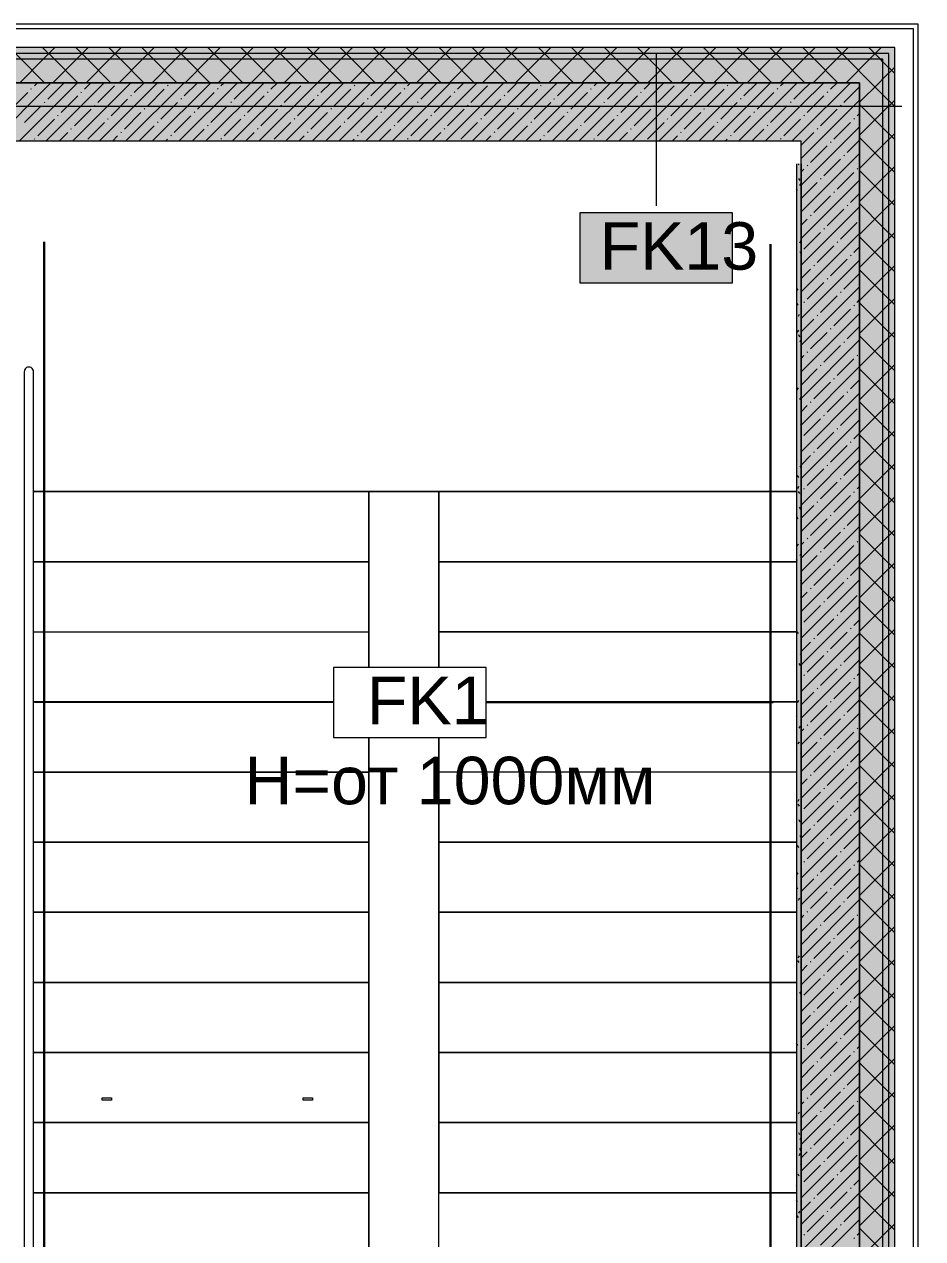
# Model space of a CAD drawing. Header units: millimetres. Extents: x -3817 to 677485, y -22715 to 103890.
# Drawn here: x 641561 to 645405, y 24029 to 29226 of the extents above; entities that cross this region are included whole.
import ezdxf

# ---------------------------------------------------------------- set-up
doc = ezdxf.new("R2010")
doc.units = ezdxf.units.MM
doc.layers.add('PDF _Геометрия', color=7, linetype='Continuous', true_color=0x1d1d1d)
doc.layers.add('PDF _Сплошная заливка', color=7, linetype='Continuous', true_color=0xffffff)
doc.layers.add('PDF _Текст', color=7, linetype='Continuous')
doc.styles.add('PDF GOST-Common', font='arial.ttf')

msp = doc.modelspace()

# ---------------------------------------------------------------- hatches: boundary and pattern name
at = {"layer": 'PDF _Сплошная заливка', "transparency": 33554559}
for points in [[(645285.5, 29075.9), (645285.5, 29125.9), (636926.1, 29125.9), (636926.1, 29075.9), (645235.5, 29075.9)], [(645135.5, 28975.9), (645235.5, 28975.9), (645235.5, 29075.9), (636926.1, 29075.9), (636926.1, 28975.9), (642320, 28975.9)], [(645235.5, 23275.9), (645285.5, 23275.9), (645285.5, 29075.9), (645235.5, 29075.9), (645235.5, 23501.3)], [(644885.5, 23275.9), (645135.5, 23275.9), (645135.5, 28975.9), (644885.5, 28975.9), (644885.5, 23501.3)], [(645189.5, 23275.9), (645235.5, 23275.9), (645235.5, 28975.9), (645135.5, 28975.9), (645135.5, 23275.9)], [(644865.5, 19745.9), (644885.5, 19745.9), (644885.5, 28628.8), (644865.5, 28628.8), (644865.5, 23501.3)]]:
    msp.add_hatch(color=256, dxfattribs=at).paths.add_polyline_path(points)

# ---------------------------------------------------------------- linework, layer by layer
at = {"layer": 'PDF _Геометрия', "color": 9, "lineweight": 9, "true_color": 0xc0c0c0}
for points in [[(645105.5, 15503.9), (645105.5, 15515.9), (645125.5, 15515.9), (645125.5, 23005.9), (645405.5, 23005.9), (645405.5, 23025.9), (645405.5, 23275.9), (645385.5, 23275.9), (645385.5, 23025.9), (645385.5, 23275.9), (645385.5, 28975.9), (645385.5, 29205.9), (645385.5, 29225.9), (636926.1, 29225.9)], [(644885.5, 28628.8), (644885.5, 23275.9), (645135.5, 23275.9), (645105.5, 23275.9), (644885.5, 23275.9), (644885.5, 28628.8), (644885.5, 28725.9), (641485.5, 28725.9), (641210.5, 28725.9), (641210.5, 28975.9), (644885.5, 28975.9), (645135.5, 28975.9), (636926.1, 28975.9), (641235.5, 28975.9), (641485.5, 28975.9), (641485.5, 28725.9), (641485.5, 23348.8)], [(644865.5, 28628.8), (644865.5, 19745.9), (641505.5, 19745.9), (641505.5, 20175.9), (641493.5, 20175.9)]]:
    msp.add_lwpolyline(points, dxfattribs=at)
at = {"layer": 'PDF _Геометрия', "color": 7, "lineweight": 9}
for points in [[(645285.5, 23275.9), (645365.5, 23275.9), (645365.5, 23425.9), (645365.5, 23428.9), (645365.5, 28975.9), (645365.5, 29125.9), (645365.5, 29205.9), (636926.1, 29205.9)], [(645235.5, 23275.9), (645285.5, 23275.9), (645285.5, 23425.9), (645285.5, 28975.9), (645285.5, 29075.9), (645285.5, 29125.9), (636926.1, 29125.9)], [(645260.5, 23275.9), (645260.5, 29100.9), (636926.1, 29100.9)], [(645135.5, 23275.9), (645135.5, 28975.9), (645135.5, 23275.9), (645235.5, 23275.9), (645235.5, 28975.9), (645235.5, 29075.9), (636926.1, 29075.9)], [(644265.1, 29101.3), (644265.1, 28449.5)], [(641600.5, 23279.2), (641600.5, 27739.2), (641599.8, 27744.4), (641597.8, 27749.2), (641594.6, 27753.4), (641590.5, 27756.5), (641585.7, 27758.5), (641580.5, 27759.2), (641575.3, 27758.5), (641570.5, 27756.5), (641566.3, 27753.4), (641563.2, 27749.2), (641561.2, 27744.4), (641560.5, 27739.2), (641560.5, 23279.2)], [(642884.6, 26323.7), (641605.5, 26323.7)], [(643537.7, 26323.7), (644765.5, 26323.7)]]:
    msp.add_lwpolyline(points, dxfattribs=at)
at = {"layer": 'PDF _Геометрия', "lineweight": 9}
for points in [[(641648.1, 28975.9), (641548.1, 29075.9), (641498.1, 29125.9)], [(641542.3, 28975.9), (641642.3, 29075.9), (641692.3, 29125.9)], [(641789.5, 28975.9), (641689.5, 29075.9), (641639.5, 29125.9)], [(641683.7, 28975.9), (641783.7, 29075.9), (641833.7, 29125.9)], [(641930.9, 28975.9), (641830.9, 29075.9), (641780.9, 29125.9)], [(641825.1, 28975.9), (641925.1, 29075.9), (641975.1, 29125.9)], [(642072.4, 28975.9), (641972.4, 29075.9), (641922.4, 29125.9)], [(641966.6, 28975.9), (642066.6, 29075.9), (642116.6, 29125.9)], [(642213.8, 28975.9), (642113.8, 29075.9), (642063.8, 29125.9)], [(642108, 28975.9), (642208, 29075.9), (642258, 29125.9)], [(642355.2, 28975.9), (642255.2, 29075.9), (642205.2, 29125.9)], [(642249.4, 28975.9), (642349.4, 29075.9), (642399.4, 29125.9)], [(642496.6, 28975.9), (642396.6, 29075.9), (642346.6, 29125.9)], [(642390.8, 28975.9), (642490.8, 29075.9), (642540.8, 29125.9)], [(642638, 28975.9), (642538, 29075.9), (642488, 29125.9)], [(642532.2, 28975.9), (642632.2, 29075.9), (642682.2, 29125.9)], [(642779.5, 28975.9), (642679.5, 29075.9), (642629.5, 29125.9)], [(642673.7, 28975.9), (642773.7, 29075.9), (642823.7, 29125.9)], [(642920.9, 28975.9), (642820.9, 29075.9), (642770.9, 29125.9)], [(642815.1, 28975.9), (642915.1, 29075.9), (642965.1, 29125.9)], [(643062.3, 28975.9), (642962.3, 29075.9), (642912.3, 29125.9)], [(642956.5, 28975.9), (643056.5, 29075.9), (643106.5, 29125.9)], [(643203.7, 28975.9), (643103.7, 29075.9), (643053.7, 29125.9)], [(643097.9, 28975.9), (643197.9, 29075.9), (643247.9, 29125.9)], [(643345.2, 28975.9), (643245.2, 29075.9), (643195.2, 29125.9)], [(643239.4, 28975.9), (643339.4, 29075.9), (643389.4, 29125.9)], [(643486.6, 28975.9), (643386.6, 29075.9), (643336.6, 29125.9)], [(643380.8, 28975.9), (643480.8, 29075.9), (643530.8, 29125.9)], [(643628, 28975.9), (643528, 29075.9), (643478, 29125.9)], [(643522.2, 28975.9), (643622.2, 29075.9), (643672.2, 29125.9)], [(643769.4, 28975.9), (643669.4, 29075.9), (643619.4, 29125.9)], [(643663.6, 28975.9), (643763.6, 29075.9), (643813.6, 29125.9)], [(643910.8, 28975.9), (643810.8, 29075.9), (643760.8, 29125.9)], [(643805, 28975.9), (643905, 29075.9), (643955, 29125.9)], [(644052.3, 28975.9), (643952.3, 29075.9), (643902.3, 29125.9)], [(643946.5, 28975.9), (644046.5, 29075.9), (644096.5, 29125.9)], [(644193.7, 28975.9), (644093.7, 29075.9), (644043.7, 29125.9)], [(644087.9, 28975.9), (644187.9, 29075.9), (644237.9, 29125.9)], [(644335.1, 28975.9), (644235.1, 29075.9), (644185.1, 29125.9)], [(644229.3, 28975.9), (644329.3, 29075.9), (644379.3, 29125.9)], [(644476.5, 28975.9), (644376.5, 29075.9), (644326.5, 29125.9)], [(644370.7, 28975.9), (644470.7, 29075.9), (644520.7, 29125.9)], [(644617.9, 28975.9), (644517.9, 29075.9), (644467.9, 29125.9)], [(644512.1, 28975.9), (644612.1, 29075.9), (644662.1, 29125.9)], [(644759.4, 28975.9), (644659.4, 29075.9), (644609.4, 29125.9)], [(644653.6, 28975.9), (644753.6, 29075.9), (644803.6, 29125.9)], [(644900.8, 28975.9), (644800.8, 29075.9), (644750.8, 29125.9)], [(644795, 28975.9), (644895, 29075.9), (644945, 29125.9)], [(645042.2, 28975.9), (644942.2, 29075.9), (644892.2, 29125.9)], [(644936.4, 28975.9), (645036.4, 29075.9), (645086.4, 29125.9)], [(645285.5, 28874), (645235.5, 28924), (645183.6, 28975.9), (645083.6, 29075.9), (645033.6, 29125.9)], [(645077.8, 28975.9), (645177.8, 29075.9), (645227.8, 29125.9)], [(645285.5, 29015.4), (645235.5, 29065.4), (645225.1, 29075.9), (645175.1, 29125.9)], [(645135.5, 28892.1), (645219.2, 28975.9), (645235.5, 28992.1), (645285.5, 29042.1)], [(641424.5, 28725.9), (641674.5, 28975.9)], [(641538.5, 28725.9), (641788.5, 28975.9)], [(641589.9, 28948.3), (641592.3, 28950.7)], [(641604.1, 28962.6), (641617.4, 28975.9)], [(641652.6, 28725.9), (641902.6, 28975.9)], [(641661.2, 28905.5), (641731.5, 28975.9)], [(641766.6, 28725.9), (642016.6, 28975.9)], [(641818, 28948.3), (641845.5, 28975.9)], [(641875, 28891.3), (641946.3, 28962.6)], [(641880.7, 28725.9), (642130.7, 28975.9)], [(641994.7, 28725.9), (642244.7, 28975.9)], [(642031.8, 28934), (642073.6, 28975.9)], [(642088.9, 28877), (642160.1, 28948.3)], [(642108.8, 28725.9), (642358.8, 28975.9)], [(642174.4, 28962.6), (642176.8, 28964.9)], [(642222.8, 28725.9), (642472.8, 28975.9)], [(642245.7, 28919.8), (642301.7, 28975.9)], [(642336.9, 28725.9), (642586.9, 28975.9)], [(642388.2, 28948.3), (642390.6, 28950.7)], [(642402.5, 28962.6), (642415.8, 28975.9)], [(642450.9, 28725.9), (642700.9, 28975.9)], [(642459.5, 28905.5), (642529.8, 28975.9)], [(642565, 28725.9), (642815, 28975.9)], [(642616.3, 28948.3), (642643.9, 28975.9)], [(642673.4, 28891.3), (642744.6, 28962.6)], [(642679, 28725.9), (642929, 28975.9)], [(642793.1, 28725.9), (643043.1, 28975.9)], [(642830.2, 28934), (642872, 28975.9)], [(642887.2, 28877), (642958.5, 28948.3)], [(642907.1, 28725.9), (643157.1, 28975.9)], [(642972.7, 28962.6), (642975.1, 28964.9)], [(643021.2, 28725.9), (643271.2, 28975.9)], [(643044, 28919.8), (643100.1, 28975.9)], [(643135.2, 28725.9), (643385.2, 28975.9)], [(643186.6, 28948.3), (643188.9, 28950.7)], [(643200.8, 28962.6), (643214.1, 28975.9)], [(643249.3, 28725.9), (643499.3, 28975.9)], [(643257.9, 28905.5), (643328.2, 28975.9)], [(643363.3, 28725.9), (643613.3, 28975.9)], [(643414.7, 28948.3), (643442.2, 28975.9)], [(643471.7, 28891.3), (643543, 28962.6)], [(643477.4, 28725.9), (643727.4, 28975.9)], [(643591.4, 28725.9), (643841.4, 28975.9)], [(643628.5, 28934), (643670.3, 28975.9)], [(643685.5, 28877), (643756.8, 28948.3)], [(643705.5, 28725.9), (643955.5, 28975.9)], [(643771.1, 28962.6), (643773.4, 28964.9)], [(643819.5, 28725.9), (644069.5, 28975.9)], [(643842.4, 28919.8), (643898.4, 28975.9)], [(643933.6, 28725.9), (644183.6, 28975.9)], [(643984.9, 28948.3), (643987.3, 28950.7)], [(643999.2, 28962.6), (644012.5, 28975.9)], [(644047.6, 28725.9), (644297.6, 28975.9)], [(644056.2, 28905.5), (644126.5, 28975.9)], [(644161.7, 28725.9), (644411.7, 28975.9)], [(644213, 28948.3), (644240.6, 28975.9)], [(644270, 28891.3), (644341.3, 28962.6)], [(644275.7, 28725.9), (644525.7, 28975.9)], [(644389.7, 28725.9), (644639.7, 28975.9)], [(644426.9, 28934), (644468.7, 28975.9)], [(644483.9, 28877), (644555.2, 28948.3)], [(644503.8, 28725.9), (644753.8, 28975.9)], [(644569.4, 28962.6), (644571.8, 28964.9)], [(644617.8, 28725.9), (644867.8, 28975.9)], [(644640.7, 28919.8), (644696.8, 28975.9)], [(644731.9, 28725.9), (644885.5, 28879.4), (644981.9, 28975.9)], [(644783.3, 28948.3), (644785.6, 28950.7)], [(644797.5, 28962.6), (644810.8, 28975.9)], [(644845.9, 28725.9), (644885.5, 28765.4), (645095.9, 28975.9)], [(644854.5, 28905.5), (644885.5, 28936.5), (644924.9, 28975.9)], [(645011.4, 28948.3), (645038.9, 28975.9)], [(645068.4, 28891.3), (645135.5, 28958.4)], [(641504.3, 28862.8), (641575.6, 28934)], [(641718.2, 28848.5), (641789.5, 28919.8)], [(641803.7, 28934), (641806.1, 28936.4)], [(641932, 28834.2), (642003.3, 28905.5)], [(642017.6, 28919.8), (642019.9, 28922.2)], [(642231.4, 28905.5), (642233.8, 28907.9)], [(642302.7, 28862.8), (642374, 28934)], [(642516.5, 28848.5), (642587.8, 28919.8)], [(642602.1, 28934), (642604.4, 28936.4)], [(642730.4, 28834.2), (642801.7, 28905.5)], [(642815.9, 28919.8), (642818.3, 28922.2)], [(643029.8, 28905.5), (643032.1, 28907.9)], [(643101, 28862.8), (643172.3, 28934)], [(643314.9, 28848.5), (643386.2, 28919.8)], [(643400.4, 28934), (643402.8, 28936.4)], [(643528.7, 28834.2), (643600, 28905.5)], [(643614.3, 28919.8), (643616.6, 28922.2)], [(643828.1, 28905.5), (643830.5, 28907.9)], [(643899.4, 28862.8), (643970.7, 28934)], [(644113.2, 28848.5), (644184.5, 28919.8)], [(644198.8, 28934), (644201.1, 28936.4)], [(644327.1, 28834.2), (644398.3, 28905.5)], [(644412.6, 28919.8), (644415, 28922.2)], [(644626.4, 28905.5), (644628.8, 28907.9)], [(644697.7, 28862.8), (644769, 28934)], [(644885.5, 28651.3), (645135.5, 28901.3)], [(644911.6, 28848.5), (644982.8, 28919.8)], [(644997.1, 28934), (644999.5, 28936.4)], [(645135.5, 28750.7), (645235.5, 28850.7), (645285.5, 28900.7)], [(641561.4, 28805.7), (641632.7, 28877)], [(641646.9, 28891.3), (641649.3, 28893.6)], [(641775.2, 28791.5), (641846.5, 28862.8)], [(641860.8, 28877), (641863.1, 28879.4)], [(641989.1, 28777.2), (642060.3, 28848.5)], [(642074.6, 28862.8), (642077, 28865.1)], [(642145.9, 28820), (642217.2, 28891.3)], [(642288.4, 28848.5), (642290.8, 28850.9)], [(642359.7, 28805.7), (642431, 28877)], [(642445.3, 28891.3), (642447.6, 28893.6)], [(642573.6, 28791.5), (642644.8, 28862.8)], [(642659.1, 28877), (642661.5, 28879.4)], [(642787.4, 28777.2), (642858.7, 28848.5)], [(642872.9, 28862.8), (642875.3, 28865.1)], [(642944.2, 28820), (643015.5, 28891.3)], [(643086.8, 28848.5), (643089.2, 28850.9)], [(643158.1, 28805.7), (643229.3, 28877)], [(643243.6, 28891.3), (643246, 28893.6)], [(643371.9, 28791.5), (643443.2, 28862.8)], [(643457.4, 28877), (643459.8, 28879.4)], [(643585.7, 28777.2), (643657, 28848.5)], [(643671.3, 28862.8), (643673.7, 28865.1)], [(643742.6, 28820), (643813.8, 28891.3)], [(643885.1, 28848.5), (643887.5, 28850.9)], [(643956.4, 28805.7), (644027.7, 28877)], [(644041.9, 28891.3), (644044.3, 28893.6)], [(644170.2, 28791.5), (644241.5, 28862.8)], [(644255.8, 28877), (644258.2, 28879.4)], [(644384.1, 28777.2), (644455.4, 28848.5)], [(644469.6, 28862.8), (644472, 28865.1)], [(644540.9, 28820), (644612.2, 28891.3)], [(644683.5, 28848.5), (644685.8, 28850.9)], [(644754.8, 28805.7), (644826, 28877)], [(644840.3, 28891.3), (644842.7, 28893.6)], [(644968.6, 28791.5), (645039.9, 28862.8)], [(645054.1, 28877), (645056.5, 28879.4)], [(645125.4, 28834.2), (645135.5, 28844.3)], [(645285.5, 28732.6), (645235.5, 28782.6), (645135.5, 28882.6)], [(641618.4, 28748.7), (641689.7, 28820)], [(641703.9, 28834.2), (641706.3, 28836.6)], [(641832.2, 28734.5), (641903.5, 28805.7)], [(641917.8, 28820), (641920.1, 28822.4)], [(642051.7, 28725.9), (642117.4, 28791.5)], [(642131.6, 28805.7), (642134, 28808.1)], [(642202.9, 28763), (642274.2, 28834.2)], [(642345.5, 28791.5), (642347.8, 28793.9)], [(642416.7, 28748.7), (642488, 28820)], [(642502.3, 28834.2), (642504.6, 28836.6)], [(642630.6, 28734.5), (642701.9, 28805.7)], [(642716.1, 28820), (642718.5, 28822.4)], [(642850.1, 28725.9), (642915.7, 28791.5)], [(642930, 28805.7), (642932.3, 28808.1)], [(643001.2, 28763), (643072.5, 28834.2)], [(643143.8, 28791.5), (643146.2, 28793.9)], [(643215.1, 28748.7), (643286.4, 28820)], [(643300.6, 28834.2), (643303, 28836.6)], [(643428.9, 28734.5), (643500.2, 28805.7)], [(643514.5, 28820), (643516.8, 28822.4)], [(643648.4, 28725.9), (643714.1, 28791.5)], [(643728.3, 28805.7), (643730.7, 28808.1)], [(643799.6, 28763), (643870.9, 28834.2)], [(643942.2, 28791.5), (643944.5, 28793.9)], [(644013.4, 28748.7), (644084.7, 28820)], [(644099, 28834.2), (644101.3, 28836.6)], [(644227.3, 28734.5), (644298.6, 28805.7)], [(644312.8, 28820), (644315.2, 28822.4)], [(644446.8, 28725.9), (644512.4, 28791.5)], [(644526.7, 28805.7), (644529, 28808.1)], [(644597.9, 28763), (644669.2, 28834.2)], [(644740.5, 28791.5), (644742.9, 28793.9)], [(644811.8, 28748.7), (644883.1, 28820)], [(644897.3, 28834.2), (644899.7, 28836.6)], [(645025.6, 28734.5), (645096.9, 28805.7)], [(645111.2, 28820), (645113.5, 28822.4)], [(641709.6, 28725.9), (641746.7, 28763)], [(641761, 28777.2), (641763.3, 28779.6)], [(641937.7, 28725.9), (641960.5, 28748.7)], [(641974.8, 28763), (641977.2, 28765.3)], [(642188.6, 28748.7), (642191, 28751.1)], [(642279.8, 28725.9), (642331.2, 28777.2)], [(642507.9, 28725.9), (642545, 28763)], [(642559.3, 28777.2), (642561.7, 28779.6)], [(642736, 28725.9), (642758.9, 28748.7)], [(642773.1, 28763), (642775.5, 28765.3)], [(642987, 28748.7), (642989.4, 28751.1)], [(643078.2, 28725.9), (643129.5, 28777.2)], [(643306.3, 28725.9), (643343.4, 28763)], [(643357.6, 28777.2), (643360, 28779.6)], [(643534.4, 28725.9), (643557.2, 28748.7)], [(643571.5, 28763), (643573.9, 28765.3)], [(643785.3, 28748.7), (643787.7, 28751.1)], [(643876.5, 28725.9), (643927.9, 28777.2)], [(644104.6, 28725.9), (644141.7, 28763)], [(644156, 28777.2), (644158.4, 28779.6)], [(644332.7, 28725.9), (644355.6, 28748.7)], [(644369.8, 28763), (644372.2, 28765.3)], [(644583.7, 28748.7), (644586, 28751.1)], [(644674.9, 28725.9), (644726.2, 28777.2)], [(644885.5, 28537.3), (645135.5, 28787.3)], [(644885.5, 28708.4), (644940.1, 28763)], [(644954.3, 28777.2), (644956.7, 28779.6)], [(645135.5, 28609.2), (645235.5, 28709.2), (645285.5, 28759.2)], [(645285.5, 28591.2), (645235.5, 28641.2), (645135.5, 28741.2)], [(641604.1, 28734.5), (641606.5, 28736.8)], [(642165.8, 28725.9), (642174.4, 28734.5)], [(642402.5, 28734.5), (642404.9, 28736.8)], [(642964.1, 28725.9), (642972.7, 28734.5)], [(643200.8, 28734.5), (643203.2, 28736.8)], [(643762.5, 28725.9), (643771.1, 28734.5)], [(643999.2, 28734.5), (644001.5, 28736.8)], [(644560.8, 28725.9), (644569.4, 28734.5)], [(644797.5, 28734.5), (644799.9, 28736.8)], [(644925.8, 28634.7), (644997.1, 28705.9)], [(645011.4, 28720.2), (645013.7, 28722.6)], [(645082.6, 28677.4), (645135.5, 28730.3)], [(644885.5, 28423.2), (645135.5, 28673.2)], [(644982.8, 28577.6), (645054.1, 28648.9)], [(645068.4, 28663.2), (645070.8, 28665.5)], [(644885.5, 28594.3), (644897.3, 28606.1)], [(644911.6, 28620.4), (644913.9, 28622.8)], [(645039.9, 28520.6), (645111.2, 28591.9)], [(645125.4, 28606.1), (645127.8, 28608.5)], [(645135.5, 28467.8), (645235.5, 28567.8), (645285.5, 28617.8)], [(645285.5, 28449.7), (645235.5, 28499.7), (645135.5, 28599.7)], [(644885.5, 28309.2), (645135.5, 28559.2)], [(644885.5, 28480.3), (644954.3, 28549.1)], [(644968.6, 28563.4), (644971, 28565.8)], [(644940.1, 28420.8), (645011.4, 28492.1)], [(645025.6, 28506.4), (645028, 28508.7)], [(645096.9, 28463.6), (645135.5, 28502.2)], [(644885.5, 28195.1), (645135.5, 28445.1)], [(644997.1, 28363.8), (645068.4, 28435.1)], [(645082.6, 28449.3), (645085, 28451.7)], [(645135.5, 28326.4), (645235.5, 28426.4), (645285.5, 28476.4)], [(645285.5, 28308.3), (645235.5, 28358.3), (645135.5, 28458.3)], [(644885.5, 28366.2), (644911.6, 28392.3)], [(644925.8, 28406.6), (644928.2, 28408.9)], [(645054.1, 28306.8), (645125.4, 28378.1)], [(644885.5, 28081.1), (645135.5, 28331.1)], [(644897.3, 28264), (644968.6, 28335.3)], [(644982.8, 28349.5), (644985.2, 28351.9)], [(645135.5, 28185), (645235.5, 28285), (645285.5, 28335)], [(644954.3, 28207), (645025.6, 28278.3)], [(645039.9, 28292.5), (645042.2, 28294.9)], [(645111.2, 28249.7), (645135.5, 28274.1)], [(645285.5, 28166.9), (645235.5, 28216.9), (645135.5, 28316.9)], [(645011.4, 28150), (645082.6, 28221.2)], [(645096.9, 28235.5), (645099.3, 28237.9)], [(644885.5, 27967), (645135.5, 28217)], [(644885.5, 28138.1), (644925.8, 28178.5)], [(644940.1, 28192.7), (644942.5, 28195.1)], [(645135.5, 28043.6), (645235.5, 28143.6), (645285.5, 28193.6)], [(645285.5, 28025.5), (645235.5, 28075.5), (645135.5, 28175.5)], [(644911.6, 28050.2), (644982.8, 28121.4)], [(644997.1, 28135.7), (644999.5, 28138.1)], [(645068.4, 28092.9), (645135.5, 28160)], [(644885.5, 27853), (645135.5, 28103)], [(644968.6, 27993.1), (645039.9, 28064.4)], [(645054.1, 28078.7), (645056.5, 28081)], [(644897.3, 28035.9), (644899.7, 28038.3)], [(645111.2, 28021.6), (645113.5, 28024)], [(645125.4, 28035.9), (645135.5, 28046)], [(645135.5, 27902.1), (645235.5, 28002.1), (645285.5, 28052.1)], [(645285.5, 27884.1), (645235.5, 27934.1), (645135.5, 28034.1)], [(644885.5, 27738.9), (645135.5, 27988.9)], [(644885.5, 27910), (644940.1, 27964.6)], [(644954.3, 27978.9), (644956.7, 27981.2)], [(645025.6, 27936.1), (645096.9, 28007.4)], [(645011.4, 27921.9), (645013.7, 27924.2)], [(645082.6, 27879.1), (645135.5, 27931.9)], [(645135.5, 27760.7), (645235.5, 27860.7), (645285.5, 27910.7)], [(644885.5, 27624.9), (645135.5, 27874.9)], [(644925.8, 27836.3), (644997.1, 27907.6)], [(645068.4, 27864.8), (645070.8, 27867.2)], [(645285.5, 27742.6), (645235.5, 27792.6), (645135.5, 27892.6)], [(644885.5, 27796), (644897.3, 27807.8)], [(644911.6, 27822.1), (644913.9, 27824.4)], [(644982.8, 27779.3), (645054.1, 27850.6)], [(645125.4, 27807.8), (645127.8, 27810.2)], [(644885.5, 27510.8), (645135.5, 27760.8)], [(644968.6, 27765), (644971, 27767.4)], [(645039.9, 27722.3), (645111.2, 27793.5)], [(645135.5, 27619.3), (645235.5, 27719.3), (645285.5, 27769.3)], [(644885.5, 27681.9), (644954.3, 27750.8)], [(645025.6, 27708), (645028, 27710.4)], [(645096.9, 27665.2), (645135.5, 27703.8)], [(645285.5, 27601.2), (645235.5, 27651.2), (645135.5, 27751.2)], [(644940.1, 27622.5), (645011.4, 27693.8)], [(645082.6, 27651), (645085, 27653.4)], [(644885.5, 27396.8), (645135.5, 27646.8)], [(644925.8, 27608.2), (644928.2, 27610.6)], [(644997.1, 27565.5), (645068.4, 27636.7)], [(645135.5, 27477.9), (645235.5, 27577.9), (645285.5, 27627.9)], [(645285.5, 27459.8), (645235.5, 27509.8), (645135.5, 27609.8)], [(644885.5, 27567.9), (644911.6, 27594)], [(644982.8, 27551.2), (644985.2, 27553.6)], [(645054.1, 27508.4), (645125.4, 27579.7)], [(644885.5, 27282.7), (645135.5, 27532.7)], [(644897.3, 27465.7), (644968.6, 27536.9)], [(645039.9, 27494.2), (645042.2, 27496.5)], [(644954.3, 27408.6), (645025.6, 27479.9)], [(645111.2, 27451.4), (645135.5, 27475.7)], [(645135.5, 27336.4), (645235.5, 27436.4), (645285.5, 27486.4)], [(645285.5, 27318.4), (645235.5, 27368.4), (645135.5, 27468.4)], [(644885.5, 27168.7), (645135.5, 27418.7)], [(644940.1, 27394.4), (644942.5, 27396.7)], [(645011.4, 27351.6), (645082.6, 27422.9)], [(645096.9, 27437.1), (645099.3, 27439.5)], [(644885.5, 27339.8), (644925.8, 27380.1)], [(644997.1, 27337.4), (644999.5, 27339.7)], [(645068.4, 27294.6), (645135.5, 27361.7)], [(645135.5, 27195), (645235.5, 27295), (645285.5, 27345)], [(644885.5, 27054.6), (645135.5, 27304.6)], [(644911.6, 27251.8), (644982.8, 27323.1)], [(645285.5, 27177), (645235.5, 27227), (645135.5, 27327)], [(644897.3, 27237.6), (644899.7, 27239.9)], [(644968.6, 27194.8), (645039.9, 27266.1)], [(645054.1, 27280.3), (645056.5, 27282.7)], [(645125.4, 27237.6), (645135.5, 27247.6)], [(644885.5, 26940.6), (645135.5, 27190.6)], [(644954.3, 27180.5), (644956.7, 27182.9)], [(645025.6, 27137.8), (645096.9, 27209)], [(645111.2, 27223.3), (645113.5, 27225.7)], [(645135.5, 27053.6), (645235.5, 27153.6), (645285.5, 27203.6)], [(645285.5, 27035.5), (645235.5, 27085.5), (645135.5, 27185.5)], [(644885.5, 27111.7), (644940.1, 27166.3)], [(645082.6, 27080.7), (645135.5, 27133.6)], [(644885.5, 26826.6), (645135.5, 27076.6)], [(644925.8, 27038), (644997.1, 27109.3)], [(645011.4, 27123.5), (645013.7, 27125.9)], [(644911.6, 27023.7), (644913.9, 27026.1)], [(644982.8, 26980.9), (645054.1, 27052.2)], [(645068.4, 27066.5), (645070.8, 27068.9)], [(645135.5, 26912.2), (645235.5, 27012.2), (645285.5, 27062.2)], [(645285.5, 26894.1), (645235.5, 26944.1), (645135.5, 27044.1)], [(644885.5, 26997.6), (644897.3, 27009.5)], [(645039.9, 26923.9), (645111.2, 26995.2)], [(645125.4, 27009.5), (645127.8, 27011.8)], [(644885.5, 26712.5), (645135.5, 26962.5)], [(644885.5, 26883.6), (644954.3, 26952.4)], [(644968.6, 26966.7), (644971, 26969.1)], [(645135.5, 26770.8), (645235.5, 26870.8), (645285.5, 26920.8)], [(644940.1, 26824.1), (645011.4, 26895.4)], [(645025.6, 26909.7), (645028, 26912)], [(645096.9, 26866.9), (645135.5, 26905.5)], [(645285.5, 26752.7), (645235.5, 26802.7), (645135.5, 26902.7)], [(644885.5, 26598.5), (645135.5, 26848.5)], [(644997.1, 26767.1), (645068.4, 26838.4)], [(645082.6, 26852.6), (645085, 26855)], [(644885.5, 26769.5), (644911.6, 26795.6)], [(644925.8, 26809.9), (644928.2, 26812.2)], [(645054.1, 26710.1), (645125.4, 26781.4)], [(645135.5, 26629.3), (645235.5, 26729.3), (645285.5, 26779.3)], [(644885.5, 26484.4), (645135.5, 26734.4)], [(644897.3, 26667.3), (644968.6, 26738.6)], [(644982.8, 26752.8), (644985.2, 26755.2)], [(645285.5, 26611.3), (645235.5, 26661.3), (645135.5, 26761.3)], [(644954.3, 26610.3), (645025.6, 26681.6)], [(645039.9, 26695.8), (645042.2, 26698.2)], [(645111.2, 26653.1), (645135.5, 26677.4)], [(644885.5, 26370.4), (645135.5, 26620.4)], [(645011.4, 26553.3), (645082.6, 26624.5)], [(645096.9, 26638.8), (645099.3, 26641.2)], [(645135.5, 26487.9), (645235.5, 26587.9), (645285.5, 26637.9)], [(645285.5, 26469.8), (645235.5, 26519.8), (645135.5, 26619.8)], [(644885.5, 26541.4), (644925.8, 26581.8)], [(644940.1, 26596), (644942.5, 26598.4)], [(645068.4, 26496.2), (645135.5, 26563.3)], [(644885.5, 26256.3), (645135.5, 26506.3)], [(644911.6, 26453.5), (644982.8, 26524.8)], [(644997.1, 26539), (644999.5, 26541.4)], [(644968.6, 26396.4), (645039.9, 26467.7)], [(645054.1, 26482), (645056.5, 26484.4)], [(645135.5, 26346.5), (645235.5, 26446.5), (645285.5, 26496.5)], [(645285.5, 26328.4), (645235.5, 26378.4), (645135.5, 26478.4)], [(644897.3, 26439.2), (644899.7, 26441.6)], [(645025.6, 26339.4), (645096.9, 26410.7)], [(645111.2, 26425), (645113.5, 26427.3)], [(645125.4, 26439.2), (645135.5, 26449.3)], [(644885.5, 26142.3), (645135.5, 26392.3)], [(644885.5, 26313.3), (644940.1, 26367.9)], [(644954.3, 26382.2), (644956.7, 26384.6)], [(645135.5, 26205.1), (645235.5, 26305.1), (645285.5, 26355.1)], [(644925.8, 26239.6), (644997.1, 26310.9)], [(645011.4, 26325.2), (645013.7, 26327.5)], [(645082.6, 26282.4), (645135.5, 26335.2)], [(645285.5, 26187), (645235.5, 26237), (645135.5, 26337)], [(644885.5, 26028.2), (645135.5, 26278.2)], [(644982.8, 26182.6), (645054.1, 26253.9)], [(645068.4, 26268.1), (645070.8, 26270.5)], [(644885.5, 26199.3), (644897.3, 26211.1)], [(644911.6, 26225.4), (644913.9, 26227.7)], [(645039.9, 26125.6), (645111.2, 26196.9)], [(645125.4, 26211.1), (645127.8, 26213.5)], [(645135.5, 26063.7), (645235.5, 26163.7), (645285.5, 26213.7)], [(645285.5, 26045.6), (645235.5, 26095.6), (645135.5, 26195.6)], [(644885.5, 25914.2), (645135.5, 26164.2)], [(644885.5, 26085.2), (644954.3, 26154.1)], [(644968.6, 26168.3), (644971, 26170.7)], [(644940.1, 26025.8), (645011.4, 26097.1)], [(645025.6, 26111.3), (645028, 26113.7)], [(645096.9, 26068.6), (645135.5, 26107.1)], [(644885.5, 25800.1), (645135.5, 26050.1)], [(644997.1, 25968.8), (645068.4, 26040)], [(645082.6, 26054.3), (645085, 26056.7)], [(645135.5, 25922.2), (645235.5, 26022.2), (645285.5, 26072.2)], [(645285.5, 25904.2), (645235.5, 25954.2), (645135.5, 26054.2)], [(644885.5, 25971.2), (644911.6, 25997.3)], [(644925.8, 26011.5), (644928.2, 26013.9)], [(644885.5, 25686.1), (645135.5, 25936.1)], [(644897.3, 25869), (644968.6, 25940.2)], [(644982.8, 25954.5), (644985.2, 25956.9)], [(645054.1, 25911.7), (645125.4, 25983)], [(644954.3, 25811.9), (645025.6, 25883.2)], [(645039.9, 25897.5), (645042.2, 25899.9)], [(645135.5, 25780.8), (645235.5, 25880.8), (645285.5, 25930.8)], [(645285.5, 25762.7), (645235.5, 25812.7), (645135.5, 25912.7)], [(645096.9, 25840.5), (645099.3, 25842.8)], [(645111.2, 25854.7), (645135.5, 25879)], [(644885.5, 25572), (645135.5, 25822)], [(644885.5, 25743.1), (644925.8, 25783.4)], [(644940.1, 25797.7), (644942.5, 25800.1)], [(645011.4, 25754.9), (645082.6, 25826.2)], [(645135.5, 25639.4), (645235.5, 25739.4), (645285.5, 25789.4)], [(644911.6, 25655.1), (644982.8, 25726.4)], [(644997.1, 25740.7), (644999.5, 25743)], [(645068.4, 25697.9), (645135.5, 25765)], [(645285.5, 25621.3), (645235.5, 25671.3), (645135.5, 25771.3)], [(644885.5, 25458), (645135.5, 25708)], [(645054.1, 25683.6), (645056.5, 25686)], [(644897.3, 25640.9), (644899.7, 25643.2)], [(644968.6, 25598.1), (645039.9, 25669.4)], [(645111.2, 25626.6), (645113.5, 25629)], [(645125.4, 25640.9), (645135.5, 25650.9)], [(645135.5, 25498), (645235.5, 25598), (645285.5, 25648)], [(645285.5, 25479.9), (645235.5, 25529.9), (645135.5, 25629.9)], [(644885.5, 25343.9), (645135.5, 25593.9)], [(644885.5, 25515), (644940.1, 25569.6)], [(644954.3, 25583.8), (644956.7, 25586.2)], [(645025.6, 25541.1), (645096.9, 25612.4)], [(645011.4, 25526.8), (645013.7, 25529.2)], [(645082.6, 25484.1), (645135.5, 25536.9)], [(644885.5, 25229.9), (645135.5, 25479.9)], [(644925.8, 25441.3), (644997.1, 25512.6)], [(645068.4, 25469.8), (645070.8, 25472.2)], [(645135.5, 25356.5), (645235.5, 25456.5), (645285.5, 25506.5)], [(645285.5, 25338.5), (645235.5, 25388.5), (645135.5, 25488.5)], [(644911.6, 25427), (644913.9, 25429.4)], [(644982.8, 25384.3), (645054.1, 25455.5)], [(645125.4, 25412.8), (645127.8, 25415.1)], [(644885.5, 25400.9), (644897.3, 25412.8)], [(644885.5, 25115.8), (645135.5, 25365.8)], [(644968.6, 25370), (644971, 25372.4)], [(645039.9, 25327.2), (645111.2, 25398.5)], [(645135.5, 25215.1), (645235.5, 25315.1), (645285.5, 25365.1)], [(644885.5, 25286.9), (644954.3, 25355.7)], [(645025.6, 25313), (645028, 25315.3)], [(645285.5, 25197.1), (645235.5, 25247.1), (645135.5, 25347.1)], [(644940.1, 25227.4), (645011.4, 25298.7)], [(645082.6, 25256), (645085, 25258.3)], [(645096.9, 25270.2), (645135.5, 25308.8)], [(644885.5, 25001.8), (645135.5, 25251.8)], [(644925.8, 25213.2), (644928.2, 25215.6)], [(644997.1, 25170.4), (645068.4, 25241.7)], [(645135.5, 25073.7), (645235.5, 25173.7), (645285.5, 25223.7)], [(645285.5, 25055.6), (645235.5, 25105.6), (645135.5, 25205.6)], [(644885.5, 25172.8), (644911.6, 25198.9)], [(644982.8, 25156.2), (644985.2, 25158.5)], [(645054.1, 25113.4), (645125.4, 25184.7)], [(644885.5, 24887.7), (645135.5, 25137.7)], [(644897.3, 25070.6), (644968.6, 25141.9)], [(645039.9, 25099.1), (645042.2, 25101.5)], [(644954.3, 25013.6), (645025.6, 25084.9)], [(645111.2, 25056.4), (645135.5, 25080.7)], [(645135.5, 24932.3), (645235.5, 25032.3), (645285.5, 25082.3)], [(645285.5, 24914.2), (645235.5, 24964.2), (645135.5, 25064.2)], [(644885.5, 24773.7), (645135.5, 25023.7)], [(644940.1, 24999.3), (644942.5, 25001.7)], [(645011.4, 24956.6), (645082.6, 25027.9)], [(645096.9, 25042.1), (645099.3, 25044.5)], [(644885.5, 24944.7), (644925.8, 24985.1)], [(645068.4, 24899.6), (645135.5, 24966.6)], [(644885.5, 24659.6), (645135.5, 24909.6)], [(644911.6, 24856.8), (644982.8, 24928.1)], [(644997.1, 24942.3), (644999.5, 24944.7)], [(645135.5, 24790.9), (645235.5, 24890.9), (645285.5, 24940.9)], [(645285.5, 24772.8), (645235.5, 24822.8), (645135.5, 24922.8)], [(644897.3, 24842.5), (644899.7, 24844.9)], [(644968.6, 24799.8), (645039.9, 24871)], [(645054.1, 24885.3), (645056.5, 24887.7)], [(645125.4, 24842.5), (645135.5, 24852.6)], [(644885.5, 24545.6), (645135.5, 24795.6)], [(645025.6, 24742.7), (645096.9, 24814)], [(645111.2, 24828.3), (645113.5, 24830.6)], [(645135.5, 24649.4), (645235.5, 24749.4), (645285.5, 24799.4)], [(644885.5, 24716.6), (644940.1, 24771.2)], [(644954.3, 24785.5), (644956.7, 24787.9)], [(645082.6, 24685.7), (645135.5, 24738.5)], [(645285.5, 24631.4), (645235.5, 24681.4), (645135.5, 24781.4)], [(644925.8, 24642.9), (644997.1, 24714.2)], [(645011.4, 24728.5), (645013.7, 24730.8)], [(644885.5, 24431.5), (645135.5, 24681.5)], [(644982.8, 24585.9), (645054.1, 24657.2)], [(645068.4, 24671.5), (645070.8, 24673.8)], [(645135.5, 24508), (645235.5, 24608), (645285.5, 24658)], [(645285.5, 24489.9), (645235.5, 24539.9), (645135.5, 24639.9)], [(644885.5, 24602.6), (644897.3, 24614.4)], [(644911.6, 24628.7), (644913.9, 24631.1)], [(645039.9, 24528.9), (645111.2, 24600.2)], [(645125.4, 24614.4), (645127.8, 24616.8)], [(644885.5, 24317.5), (645135.5, 24567.5)], [(644885.5, 24488.5), (644954.3, 24557.4)], [(644968.6, 24571.7), (644971, 24574)], [(644940.1, 24429.1), (645011.4, 24500.4)], [(645025.6, 24514.6), (645028, 24517)], [(645096.9, 24471.9), (645135.5, 24510.4)], [(645135.5, 24366.6), (645235.5, 24466.6), (645285.5, 24516.6)], [(645285.5, 24348.5), (645235.5, 24398.5), (645135.5, 24498.5)], [(644885.5, 24203.4), (645135.5, 24453.4)], [(644997.1, 24372.1), (645068.4, 24443.4)], [(645082.6, 24457.6), (645085, 24460)], [(644885.5, 24374.5), (644911.6, 24400.6)], [(644925.8, 24414.8), (644928.2, 24417.2)], [(645054.1, 24315), (645125.4, 24386.3)], [(645135.5, 24225.2), (645235.5, 24325.2), (645285.5, 24375.2)], [(644885.5, 24089.4), (645135.5, 24339.4)], [(644897.3, 24272.3), (644968.6, 24343.6)], [(644982.8, 24357.8), (644985.2, 24360.2)], [(645285.5, 24207.1), (645235.5, 24257.1), (645135.5, 24357.1)], [(644954.3, 24215.3), (645025.6, 24286.5)], [(645039.9, 24300.8), (645042.2, 24303.2)], [(645111.2, 24258), (645135.5, 24282.3)], [(644885.5, 23975.3), (645135.5, 24225.3)], [(645011.4, 24158.2), (645082.6, 24229.5)], [(645096.9, 24243.8), (645099.3, 24246.1)], [(645135.5, 24083.8), (645235.5, 24183.8), (645285.5, 24233.8)], [(644885.5, 24146.4), (644925.8, 24186.7)], [(644940.1, 24201), (644942.5, 24203.4)], [(645068.4, 24101.2), (645135.5, 24168.3)], [(645285.5, 24065.7), (645235.5, 24115.7), (645135.5, 24215.7)], [(644911.6, 24058.4), (644982.8, 24129.7)], [(644997.1, 24144), (644999.5, 24146.3)], [(644885.5, 23861.3), (645135.5, 24111.3)], [(644968.6, 24001.4), (645039.9, 24072.7)], [(645054.1, 24086.9), (645056.5, 24089.3)], [(645135.5, 23942.3), (645235.5, 24042.3), (645285.5, 24092.3)], [(645285.5, 23924.3), (645235.5, 23974.3), (645135.5, 24074.3)], [(644897.3, 24044.2), (644899.7, 24046.6)], [(645111.2, 24029.9), (645113.5, 24032.3)], [(645125.4, 24044.2), (645135.5, 24054.2)]]:
    msp.add_lwpolyline(points, dxfattribs=at)
at = {"layer": 'PDF _Геометрия', "color": 253, "lineweight": 9, "true_color": 0xaaaaaa}
for points in [[(640623.9, 28875.9), (642815.5, 28875.9), (645315.5, 28875.9)], [(644885.5, 28725.9), (641485.5, 28725.9), (641485.5, 27225.9), (641505.5, 27225.9), (641485.5, 27225.9)], [(641600.5, 26625.9), (643035.5, 26625.9)], [(641600.5, 26625.9), (643035.5, 26625.9)], [(644864.5, 26025.9), (643335.5, 26025.9)], [(644864.5, 26025.9), (643335.5, 26025.9)], [(644864.5, 23325.9), (643335.5, 23325.9), (643335.5, 23625.9), (643335.5, 23925.9), (643335.5, 24225.9)]]:
    msp.add_lwpolyline(points, dxfattribs=at)
at = {"layer": 'PDF _Геометрия', "color": 253, "lineweight": 9, "true_color": 0x9b9b9b}
for points in [[(644876.8, 28624.8), (644874.5, 28628.8)], [(644885.5, 28608), (644882.8, 28603.3)], [(644865.5, 28545.9), (644866.7, 28545.9)], [(644880.9, 28556.7), (644875.8, 28565.4)], [(644883.7, 28544), (644878.7, 28535.3)], [(644869.7, 28515.1), (644865.5, 28522.4)], [(644865.5, 28423.9), (644866.7, 28423.9)], [(644866.7, 28337.4), (644865.5, 28339.5)], [(644865.5, 28332.5), (644866.7, 28332.5)], [(644882.6, 28298.3), (644877.6, 28289.6)], [(644885.5, 28243.9), (644881, 28251.7)], [(644865.5, 28210.6), (644866.7, 28210.6)], [(644870.4, 28094.2), (644865.5, 28085.7)], [(644865.5, 28088.7), (644866.7, 28088.7)], [(644871.9, 28023.6), (644866.9, 28032.3)], [(644865.5, 27997.2), (644866.7, 27997.2)], [(644877.4, 27984.5), (644872.4, 27975.8)], [(644873.4, 27916.5), (644868.3, 27907.8)], [(644865.5, 27875.3), (644866.7, 27875.3)], [(644880.1, 27887.6), (644875, 27896.3)], [(644884.5, 27874.9), (644879.5, 27866.1)], [(644865.5, 27753.4), (644866.7, 27753.4)], [(644865.9, 27668.2), (644865.5, 27669)], [(644865.5, 27661.9), (644866.7, 27661.9)], [(644872.3, 27670.8), (644867.2, 27662)], [(644883.4, 27629.1), (644878.4, 27620.4)], [(644865.5, 27540), (644866.7, 27540)], [(644885.5, 27512.4), (644884.3, 27514.5)], [(644865.5, 27418.1), (644866.7, 27418.1)], [(644867.1, 27357), (644865.5, 27354.2)], [(644885.5, 27329.5), (644881.3, 27336.8)], [(644865.5, 27326.7), (644866.7, 27326.7)], [(644875.2, 27286.4), (644870.1, 27295.1)], [(644874.2, 27247.3), (644869.1, 27238.6)], [(644865.5, 27204.7), (644866.7, 27204.7)], [(644879.3, 27218.4), (644874.2, 27227.1)], [(644883.3, 27150.3), (644878.3, 27159.1)], [(644865.5, 27082.8), (644866.7, 27082.8)], [(644872.2, 27108.7), (644867.2, 27117.4)], [(644865.5, 26991.4), (644866.7, 26991.4)], [(644873.1, 27001.6), (644868, 26992.9)], [(644869.2, 26931), (644865.5, 26937.5)], [(644884.2, 26959.9), (644879.2, 26951.2)], [(644865.5, 26869.5), (644866.7, 26869.5)], [(644885.5, 26841.8), (644883.5, 26845.3)], [(644885.5, 26779.2), (644882.2, 26773.5)], [(644865.5, 26747.5), (644866.7, 26747.5)], [(644865.5, 26656.1), (644866.7, 26656.1)], [(644874.4, 26617.2), (644869.3, 26626)], [(644865.5, 26534.2), (644866.7, 26534.2)], [(644885.5, 26535.4), (644881.1, 26527.8)], [(644882.5, 26481.2), (644877.5, 26489.9)], [(644865.5, 26412.3), (644866.7, 26412.3)], [(644865.5, 26320.8), (644866.7, 26320.8)], [(644873.9, 26332.4), (644868.8, 26323.7)], [(644868.4, 26261.8), (644865.5, 26266.9)], [(644865.5, 26198.9), (644866.7, 26198.9)], [(644880.9, 26222.7), (644875.9, 26214)], [(644876.9, 26154.7), (644871.8, 26146)], [(644885.5, 26108.7), (644883, 26104.4)], [(644865.5, 26077), (644866.7, 26077)], [(644865.5, 25985.5), (644866.7, 25985.5)], [(644875.8, 25909), (644870.7, 25900.3)], [(644877.7, 25880), (644872.6, 25888.7)], [(644885.5, 25927.4), (644883.8, 25930.4)], [(644865.5, 25863.6), (644866.7, 25863.6)], [(644885.5, 25864.8), (644881.9, 25858.6)], [(644881.7, 25812), (644876.7, 25820.7)], [(644865.5, 25741.7), (644866.7, 25741.7)], [(644885.5, 25744.6), (644880.8, 25752.7)], [(644874.7, 25702.3), (644869.6, 25711)], [(644865.5, 25650.3), (644866.7, 25650.3)], [(644867.6, 25592.7), (644865.5, 25596.3)], [(644870.6, 25595.2), (644865.6, 25586.5)], [(644865.5, 25528.3), (644866.7, 25528.3)], [(644866.5, 25527.2), (644865.5, 25525.4)], [(644871.7, 25524.6), (644866.6, 25533.3)], [(644877.7, 25485.5), (644872.6, 25476.8)], [(644865.5, 25406.4), (644866.7, 25406.4)], [(644865.5, 25315), (644866.7, 25315)], [(644876.6, 25239.8), (644871.5, 25231.1)], [(644876.9, 25210.9), (644871.8, 25219.6)], [(644865.5, 25193.1), (644866.7, 25193.1)], [(644885.5, 25194.3), (644882.7, 25189.4)], [(644865.5, 25071.1), (644866.7, 25071.1)], [(644885, 25074.8), (644880, 25083.5)], [(644865.5, 24979.7), (644866.7, 24979.7)], [(644867.3, 24858), (644865.5, 24854.8)], [(644865.5, 24857.8), (644866.7, 24857.8)], [(644870.9, 24855.5), (644865.8, 24864.2)], [(644885.5, 24767.5), (644884.6, 24766)], [(644865.5, 24735.9), (644866.7, 24735.9)], [(644865.5, 24644.4), (644866.7, 24644.4)], [(644866.2, 24612.3), (644865.5, 24611)], [(644877.4, 24570.6), (644872.3, 24561.9)], [(644865.5, 24522.5), (644866.7, 24522.5)], [(644880.1, 24473.7), (644875.1, 24482.4)], [(644884.4, 24461), (644879.4, 24452.2)], [(644865.5, 24400.6), (644866.7, 24400.6)], [(644880.4, 24392.9), (644875.3, 24384.2)], [(644884.2, 24405.6), (644879.2, 24414.3)], [(644885.5, 24342.5), (644883.3, 24346.3)], [(644865.5, 24309.1), (644866.7, 24309.1)], [(644877.1, 24296), (644872.1, 24304.7)], [(644866, 24254.3), (644865.5, 24255.2)], [(644870.1, 24186.3), (644865.5, 24194.3)], [(644865.5, 24187.2), (644866.7, 24187.2)], [(644874.2, 24118.3), (644869.1, 24127)], [(644879.3, 24147.2), (644874.2, 24138.5)], [(644865.5, 24065.3), (644866.7, 24065.3)], [(644885.5, 24097), (644885.4, 24096.8)]]:
    msp.add_lwpolyline(points, dxfattribs=at)
at = {"layer": 'PDF _Геометрия', "color": 7, "lineweight": 9}
for points in [[(644591.6, 28419.4), (643938.5, 28419.4), (643938.5, 28119.4), (644591.6, 28119.4)], [(643537.7, 26473.7), (642884.6, 26473.7), (642884.6, 26173.7), (643537.7, 26173.7)], [(641934.6, 24622.3), (641894.6, 24622.3), (641894.6, 24632.3), (641934.6, 24632.3)], [(641894.6, 24622.3), (641894.6, 24632.3), (641934.6, 24632.3), (641934.6, 24622.3)], [(642754.6, 24622.3), (642754.6, 24632.3), (642794.6, 24632.3), (642794.6, 24622.3), (642754.6, 24622.3), (642754.6, 24632.3), (642794.6, 24632.3), (642794.6, 24622.3)]]:
    msp.add_lwpolyline(points, close=True, dxfattribs=at)
at = {"layer": 'PDF _Геометрия', "color": 231, "lineweight": 30, "true_color": 0xff80c0}
for points in [[(641645.5, 28294.9), (641645.5, 19746.9)], [(644754.5, 19745.9), (644754.5, 28284.9)]]:
    msp.add_lwpolyline(points, dxfattribs=at)
at = {"layer": 'PDF _Геометрия', "color": 253, "lineweight": 9, "true_color": 0xaaaaaa}
for points in [[(643035.5, 27225.9), (641600.5, 27225.9)], [(643035.5, 27225.9), (643035.5, 26925.9), (643035.5, 26625.9), (643035.5, 26925.9), (643035.5, 27225.9), (643335.5, 27225.9), (644864.5, 27225.9), (643335.5, 27225.9)], [(643335.5, 26925.9), (643335.5, 27225.9), (643335.5, 26925.9), (643335.5, 26625.9), (643335.5, 26473.7), (643335.5, 26625.9)], [(643035.5, 26925.9), (641600.5, 26925.9)], [(643335.5, 26925.9), (644864.5, 26925.9)], [(643035.5, 26625.9), (643035.5, 26473.7)], [(643335.5, 26625.9), (644864.5, 26625.9)], [(642884.6, 26325.9), (641600.5, 26325.9)], [(643537.7, 26325.9), (644864.5, 26325.9)], [(643035.5, 26173.7), (643035.5, 26025.9), (643035.5, 25725.9), (643035.5, 25425.9), (643035.5, 25125.9), (643035.5, 24825.9), (643035.5, 24525.9), (643035.5, 24225.9), (643035.5, 23925.9), (643035.5, 23625.9), (643035.5, 23325.9), (641600.1, 23325.9), (643035.5, 23325.9), (643035.5, 23625.9), (643035.5, 23925.9), (643035.5, 24225.9), (643035.5, 24525.9), (643035.5, 24825.9), (643035.5, 25125.9), (643035.5, 25425.9), (643035.5, 25725.9), (643035.5, 26025.9)], [(643335.5, 26025.9), (643335.5, 26173.7)], [(643035.5, 26025.9), (641600.5, 26025.9)], [(643335.5, 25725.9), (643335.5, 26025.9), (643335.5, 25725.9), (643335.5, 25425.9), (643335.5, 25125.9), (643335.5, 24825.9), (643335.5, 24525.9), (643335.5, 24225.9), (644864.5, 24225.9), (643335.5, 24225.9), (643335.5, 24525.9), (643335.5, 24825.9), (643335.5, 25125.9), (643335.5, 25425.9)], [(643035.5, 25725.9), (641600.5, 25725.9)], [(643335.5, 25725.9), (644864.5, 25725.9)], [(643035.5, 25425.9), (641600.5, 25425.9)], [(643335.5, 25425.9), (644864.5, 25425.9)], [(643035.5, 25125.9), (641600.5, 25125.9)], [(643335.5, 25125.9), (644864.5, 25125.9)], [(643035.5, 24825.9), (641600.5, 24825.9)], [(643335.5, 24825.9), (644864.5, 24825.9)], [(643035.5, 24525.9), (641600.5, 24525.9)], [(643335.5, 24525.9), (644864.5, 24525.9)], [(643035.5, 24225.9), (641600.5, 24225.9)]]:
    msp.add_lwpolyline(points, close=True, dxfattribs=at)
at = {"layer": 'PDF _Сплошная заливка', "lineweight": 35, "transparency": 33554559}
msp.add_solid([(641210.5, 28725.9), (644885.5, 28725.9), (641210.5, 28975.9), (644885.5, 28975.9)], dxfattribs=at)
at = {"layer": 'PDF _Сплошная заливка', "lineweight": 9, "transparency": 33554559}
msp.add_solid([(644591.6, 28419.4), (643938.5, 28419.4), (644591.6, 28119.4), (643938.5, 28119.4)], dxfattribs=at)

# ---------------------------------------------------------------- texts
at = {"layer": 'PDF _Текст', "insert": (644023.1, 28276), "char_height": 203.2, "attachment_point": 4, "style": 'PDF GOST-Common'}
msp.add_mtext('FK13', dxfattribs=at)
at = {"layer": 'PDF _Текст', "color": 250, "true_color": 0x3c3c3c, "char_height": 203.2, "attachment_point": 4, "style": 'PDF GOST-Common'}
for s, insert in [('FK1', (643026.9, 26332.3)), ('Н=от 1000мм', (642503, 25988.3))]:
    msp.add_mtext(s, dxfattribs=dict(at, insert=insert))

doc.saveas('drawing.dxf')
